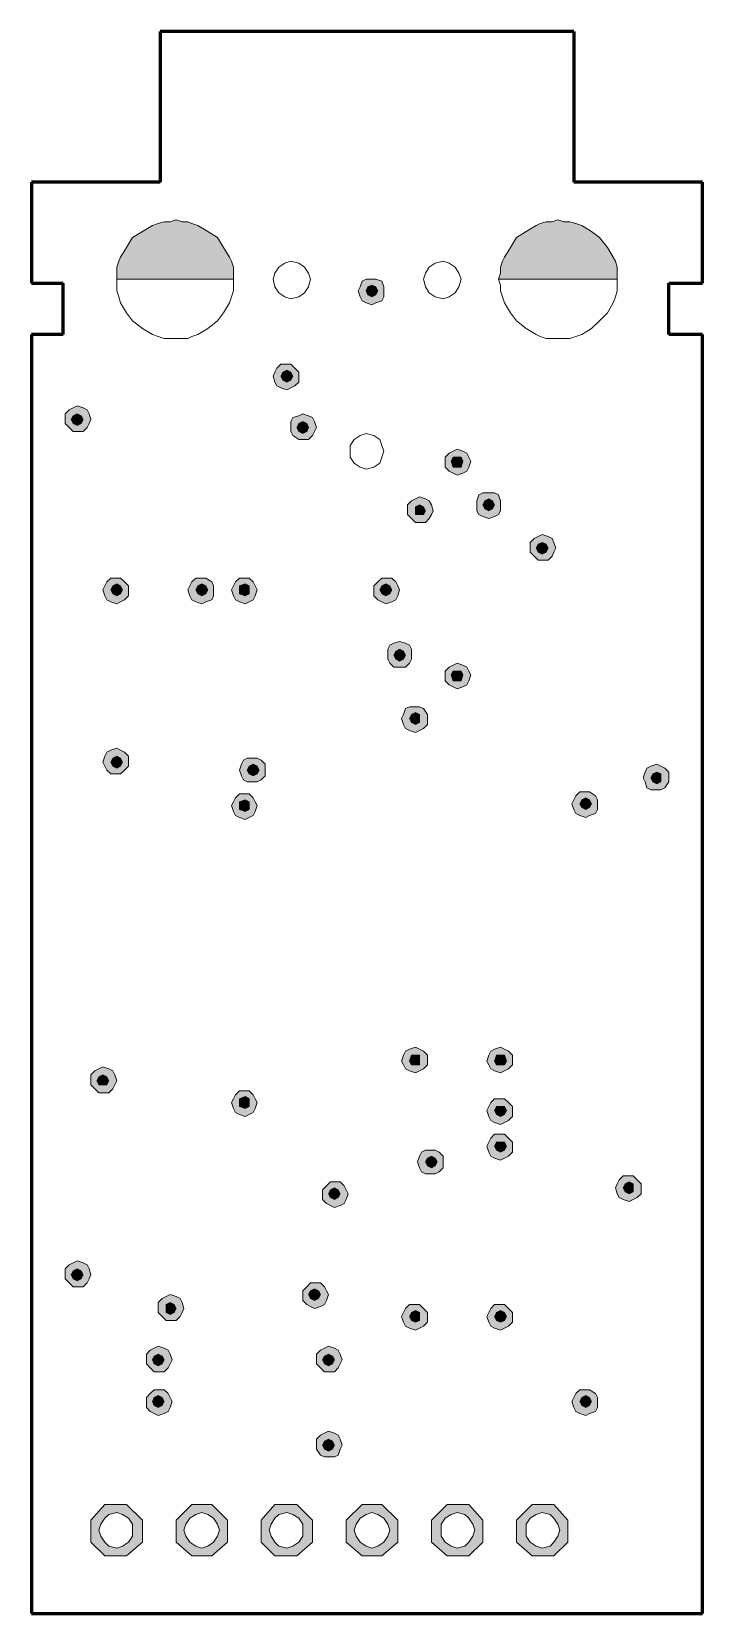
# Model space of a CAD drawing. Header units: millimetres. Extents: x 130 to 243, y 195 to 461.
import ezdxf

# ---------------------------------------------------------------- set-up
doc = ezdxf.new("R2010")
doc.units = ezdxf.units.MM
doc.layers.add('H', color=7, linetype='Continuous', lineweight=100)
doc.layers.add('P', color=250, linetype='Continuous', lineweight=100)

msp = doc.modelspace()

# ---------------------------------------------------------------- hatches: boundary and pattern name
h = msp.add_hatch(color=250)
h.dxf.hatch_style = 1
h.paths.add_polyline_path([(162.19, 425.01), (161.19, 426.67), (159.52, 427.67), (157.85, 428.67), (156.85, 429.01), (156.19, 429.34), (155.19, 429.34), (154.19, 429.67), (153.19, 429.34), (152.19, 429.34), (151.19, 429.01), (150.19, 428.67), (148.52, 427.67), (146.85, 426.67), (145.85, 425.01), (144.85, 423.34), (144.52, 422.67), (144.19, 421.67), (144.19, 420.67), (144.19, 419.67), (163.85, 419.67), (163.85, 420.67), (163.85, 421.67), (163.52, 422.67), (163.19, 423.34)])
h = msp.add_hatch(color=250)
h.dxf.hatch_style = 1
h.paths.add_polyline_path([(227.85, 423.34), (226.85, 425.01), (225.52, 426.67), (224.19, 427.67), (222.52, 428.67), (221.52, 429.01), (220.52, 429.34), (219.52, 429.34), (218.52, 429.67), (217.52, 429.34), (216.52, 429.34), (215.52, 429.01), (214.85, 428.67), (213.19, 427.67), (211.52, 426.67), (210.52, 425.01), (209.52, 423.34), (209.19, 422.67), (208.85, 421.67), (208.85, 420.67), (208.52, 419.67), (228.52, 419.67), (228.52, 420.67), (228.52, 421.67), (228.19, 422.67)])
h = msp.add_hatch(color=250)
h.dxf.hatch_style = 1
h.paths.add_polyline_path([(148.52, 210.67), (145.85, 213.34), (142.19, 213.34), (139.85, 210.67), (139.85, 207.01), (142.19, 204.67), (145.85, 204.67), (148.52, 207.01)])
h.paths.add_polyline_path([(146.19, 207.01), (145.19, 206.34), (144.19, 206.01), (142.85, 206.34), (142.19, 207.01), (141.52, 208.01), (141.19, 209.01), (141.52, 210.01), (142.19, 211.01), (142.85, 211.67), (144.19, 212.01), (145.19, 211.67), (146.19, 211.01), (146.85, 210.01), (146.85, 209.01), (146.85, 208.01)], flags=16)
h = msp.add_hatch(color=250)
h.dxf.hatch_style = 1
h.paths.add_polyline_path([(162.85, 210.67), (160.19, 213.34), (156.85, 213.34), (154.19, 210.67), (154.19, 207.01), (156.85, 204.67), (160.19, 204.67), (162.85, 207.01)])
h.paths.add_polyline_path([(155.85, 208.01), (155.52, 209.01), (155.85, 210.01), (156.52, 211.01), (157.52, 211.67), (158.52, 212.01), (159.52, 211.67), (160.52, 211.01), (161.19, 210.01), (161.52, 209.01), (161.19, 208.01), (160.52, 207.01), (159.52, 206.34), (158.52, 206.01), (157.52, 206.34), (156.52, 207.01)], flags=16)
h = msp.add_hatch(color=250)
h.dxf.hatch_style = 1
h.paths.add_polyline_path([(177.19, 210.67), (174.52, 213.34), (170.85, 213.34), (168.52, 210.67), (168.52, 207.01), (170.85, 204.67), (174.52, 204.67), (177.19, 207.01)])
h.paths.add_polyline_path([(169.85, 209.01), (170.19, 210.01), (170.85, 211.01), (171.52, 211.67), (172.85, 212.01), (173.85, 211.67), (174.85, 211.01), (175.52, 210.01), (175.52, 209.01), (175.52, 208.01), (174.85, 207.01), (173.85, 206.34), (172.85, 206.01), (171.52, 206.34), (170.85, 207.01), (170.19, 208.01)], flags=16)
h = msp.add_hatch(color=250)
h.dxf.hatch_style = 1
h.paths.add_polyline_path([(191.52, 207.01), (191.52, 210.67), (188.85, 213.34), (185.52, 213.34), (182.85, 210.67), (182.85, 207.01), (185.52, 204.67), (188.85, 204.67)])
h.paths.add_polyline_path([(184.52, 208.01), (184.19, 209.01), (184.52, 210.01), (185.19, 211.01), (186.19, 211.67), (187.19, 212.01), (188.19, 211.67), (189.19, 211.01), (189.85, 210.01), (190.19, 209.01), (189.85, 208.01), (189.19, 207.01), (188.19, 206.34), (187.19, 206.01), (186.19, 206.34), (185.19, 207.01)], flags=16)
h = msp.add_hatch(color=250)
h.dxf.hatch_style = 1
h.paths.add_polyline_path([(205.85, 207.01), (205.85, 210.67), (203.52, 213.34), (199.85, 213.34), (197.19, 210.67), (197.19, 207.01), (199.85, 204.67), (203.52, 204.67)])
h.paths.add_polyline_path([(199.52, 207.01), (198.85, 208.01), (198.85, 209.01), (198.85, 210.01), (199.52, 211.01), (200.52, 211.67), (201.52, 212.01), (202.85, 211.67), (203.52, 211.01), (204.19, 210.01), (204.52, 209.01), (204.19, 208.01), (203.52, 207.01), (202.85, 206.34), (201.52, 206.01), (200.52, 206.34)], flags=16)
h = msp.add_hatch(color=250)
h.dxf.hatch_style = 1
h.paths.add_polyline_path([(220.19, 207.01), (220.19, 210.67), (217.85, 213.34), (214.19, 213.34), (211.52, 210.67), (211.52, 207.01), (214.19, 204.67), (217.85, 204.67)])
h.paths.add_polyline_path([(214.85, 206.34), (213.85, 207.01), (213.19, 208.01), (213.19, 209.01), (213.19, 210.01), (213.85, 211.01), (214.85, 211.67), (215.85, 212.01), (217.19, 211.67), (217.85, 211.01), (218.52, 210.01), (218.85, 209.01), (218.52, 208.01), (217.85, 207.01), (217.19, 206.34), (215.85, 206.01)], flags=16)
at = {"layer": 'H', "linetype": 'Continuous', "lineweight": 5}
for color, points in [(0, [(187.19, 415.34), (186.19, 415.67), (185.52, 416.01), (185.19, 416.67), (184.85, 417.67), (185.19, 418.34), (185.52, 419.34), (186.19, 419.67), (187.19, 419.67), (187.85, 419.67), (188.85, 419.34), (189.19, 418.34), (189.19, 417.67), (189.19, 416.67), (188.85, 416.01), (187.85, 415.67)]), (7, [(187.19, 416.67), (186.52, 417.01), (186.19, 417.67), (186.52, 418.34), (187.19, 418.67), (187.85, 418.34), (188.19, 417.67), (187.85, 417.01)]), (0, [(172.85, 401.01), (171.85, 401.34), (171.19, 401.67), (170.85, 402.34), (170.52, 403.34), (170.85, 404.01), (171.19, 404.67), (171.85, 405.34), (172.85, 405.34), (173.52, 405.34), (174.19, 404.67), (174.85, 404.01), (174.85, 403.34), (174.85, 402.34), (174.19, 401.67), (173.52, 401.34)]), (7, [(172.85, 402.34), (172.19, 402.67), (171.85, 403.34), (172.19, 404.01), (172.85, 404.34), (173.52, 404.01), (173.85, 403.34), (173.52, 402.67)]), (0, [(137.52, 394.01), (136.85, 394.01), (136.19, 394.67), (135.52, 395.34), (135.52, 396.01), (135.52, 397.01), (136.19, 397.67), (136.85, 398.01), (137.52, 398.34), (138.52, 398.01), (139.19, 397.67), (139.52, 397.01), (139.85, 396.01), (139.52, 395.34), (139.19, 394.67), (138.52, 394.01)]), (7, [(137.52, 395.01), (136.85, 395.34), (136.52, 396.01), (136.85, 396.67), (137.52, 397.01), (138.19, 396.67), (138.52, 396.01), (138.19, 395.34)]), (0, [(175.52, 392.67), (174.85, 392.67), (173.85, 393.34), (173.52, 394.01), (173.52, 394.67), (173.52, 395.67), (173.85, 396.34), (174.85, 396.67), (175.52, 397.01), (176.52, 396.67), (177.19, 396.34), (177.52, 395.67), (177.85, 394.67), (177.52, 394.01), (177.19, 393.34), (176.52, 392.67)]), (7, [(175.52, 393.67), (174.85, 394.01), (174.52, 394.67), (174.85, 395.34), (175.52, 395.67), (176.19, 395.34), (176.52, 394.67), (176.19, 394.01)]), (0, [(201.52, 386.67), (200.85, 387.01), (200.19, 387.34), (199.52, 388.01), (199.52, 389.01), (199.52, 389.67), (200.19, 390.34), (200.85, 390.67), (201.52, 391.01), (202.52, 390.67), (203.19, 390.34), (203.52, 389.67), (203.85, 389.01), (203.52, 388.01), (203.19, 387.34), (202.52, 387.01)]), (7, [(201.52, 388.01), (200.85, 388.01), (200.52, 389.01), (200.85, 389.67), (201.52, 389.67), (202.19, 389.67), (202.52, 389.01), (202.19, 388.01)]), (0, [(206.85, 379.34), (205.85, 379.67), (205.19, 380.01), (204.85, 380.67), (204.85, 381.67), (204.85, 382.34), (205.19, 383.34), (205.85, 383.67), (206.85, 383.67), (207.85, 383.67), (208.52, 383.34), (208.85, 382.34), (208.85, 381.67), (208.85, 380.67), (208.52, 380.01), (207.85, 379.67)]), (0, [(195.19, 378.67), (194.52, 378.67), (193.85, 379.34), (193.19, 380.01), (193.19, 380.67), (193.19, 381.67), (193.85, 382.34), (194.52, 382.67), (195.19, 383.01), (196.19, 382.67), (196.85, 382.34), (197.19, 381.67), (197.52, 380.67), (197.19, 380.01), (196.85, 379.34), (196.19, 378.67)]), (7, [(195.19, 380.01), (194.52, 380.01), (194.52, 380.67), (194.52, 381.34), (195.19, 381.67), (195.85, 381.34), (196.19, 380.67), (195.85, 380.01)]), (7, [(206.85, 380.67), (206.19, 381.01), (205.85, 381.67), (206.19, 382.34), (206.85, 382.67), (207.52, 382.34), (207.85, 381.67), (207.52, 381.01)]), (0, [(215.85, 372.34), (215.19, 372.34), (214.52, 373.01), (213.85, 373.67), (213.85, 374.34), (213.85, 375.34), (214.52, 376.01), (215.19, 376.34), (215.85, 376.67), (216.85, 376.34), (217.52, 376.01), (217.85, 375.34), (218.19, 374.34), (217.85, 373.67), (217.52, 373.01), (216.85, 372.34)]), (7, [(215.85, 373.34), (215.19, 373.67), (214.85, 374.34), (215.19, 375.01), (215.85, 375.34), (216.52, 375.01), (216.85, 374.34), (216.52, 373.67)]), (0, [(144.19, 365.01), (143.19, 365.34), (142.52, 365.67), (142.19, 366.34), (141.85, 367.34), (142.19, 368.01), (142.52, 368.67), (143.19, 369.34), (144.19, 369.34), (144.85, 369.34), (145.52, 368.67), (146.19, 368.01), (146.19, 367.34), (146.19, 366.34), (145.52, 365.67), (144.85, 365.34)]), (7, [(144.19, 366.34), (143.52, 366.67), (143.19, 367.34), (143.52, 368.01), (144.19, 368.34), (144.85, 368.01), (145.19, 367.34), (144.85, 366.67)]), (0, [(158.52, 365.01), (157.52, 365.34), (156.85, 365.67), (156.52, 366.34), (156.19, 367.34), (156.52, 368.01), (156.85, 368.67), (157.52, 369.34), (158.52, 369.34), (159.19, 369.34), (160.19, 368.67), (160.52, 368.01), (160.52, 367.34), (160.52, 366.34), (160.19, 365.67), (159.19, 365.34)]), (7, [(158.52, 366.34), (157.85, 366.67), (157.52, 367.34), (157.85, 368.01), (158.52, 368.34), (159.19, 368.01), (159.52, 367.34), (159.19, 366.67)]), (0, [(165.85, 365.01), (164.85, 365.34), (164.19, 365.67), (163.85, 366.34), (163.52, 367.34), (163.85, 368.01), (164.19, 368.67), (164.85, 369.34), (165.85, 369.34), (166.52, 369.34), (167.19, 368.67), (167.52, 368.01), (167.85, 367.34), (167.52, 366.34), (167.19, 365.67), (166.52, 365.34)]), (7, [(165.85, 366.34), (164.85, 366.67), (164.85, 367.34), (164.85, 368.01), (165.85, 368.34), (166.52, 368.01), (166.52, 367.34), (166.52, 366.67)]), (0, [(189.52, 365.01), (188.85, 365.34), (188.19, 365.67), (187.52, 366.34), (187.52, 367.34), (187.52, 368.01), (188.19, 368.67), (188.85, 369.34), (189.52, 369.34), (190.52, 369.34), (191.19, 368.67), (191.52, 368.01), (191.85, 367.34), (191.52, 366.34), (191.19, 365.67), (190.52, 365.34)]), (7, [(189.52, 366.34), (188.85, 366.67), (188.52, 367.34), (188.85, 368.01), (189.52, 368.34), (190.19, 368.01), (190.52, 367.34), (190.19, 366.67)]), (0, [(191.85, 354.34), (190.85, 354.34), (190.19, 355.01), (189.85, 355.67), (189.85, 356.34), (189.85, 357.34), (190.19, 358.01), (190.85, 358.34), (191.85, 358.67), (192.85, 358.34), (193.52, 358.01), (193.85, 357.34), (193.85, 356.34), (193.85, 355.67), (193.52, 355.01), (192.85, 354.34)]), (7, [(191.85, 355.34), (191.19, 355.67), (190.85, 356.34), (191.19, 357.01), (191.85, 357.34), (192.52, 357.01), (192.85, 356.34), (192.52, 355.67)]), (0, [(201.52, 350.67), (200.85, 351.01), (200.19, 351.34), (199.52, 352.01), (199.52, 353.01), (199.52, 353.67), (200.19, 354.34), (200.85, 354.67), (201.52, 355.01), (202.52, 354.67), (203.19, 354.34), (203.52, 353.67), (203.85, 353.01), (203.52, 352.01), (203.19, 351.34), (202.52, 351.01)]), (7, [(201.52, 352.01), (200.85, 352.01), (200.52, 353.01), (200.85, 353.67), (201.52, 353.67), (202.19, 353.67), (202.52, 353.01), (202.19, 352.01)]), (0, [(194.52, 343.34), (193.52, 343.67), (192.85, 344.01), (192.52, 344.67), (192.19, 345.67), (192.52, 346.34), (192.85, 347.34), (193.52, 347.67), (194.52, 347.67), (195.19, 347.67), (195.85, 347.34), (196.52, 346.34), (196.52, 345.67), (196.52, 344.67), (195.85, 344.01), (195.19, 343.67)]), (7, [(194.52, 344.67), (193.85, 345.01), (193.52, 345.67), (193.85, 346.34), (194.52, 346.67), (195.19, 346.34), (195.19, 345.67), (195.19, 345.01)]), (0, [(144.19, 336.34), (143.19, 336.34), (142.52, 337.01), (142.19, 337.67), (141.85, 338.34), (142.19, 339.34), (142.52, 340.01), (143.19, 340.34), (144.19, 340.67), (144.85, 340.34), (145.52, 340.01), (146.19, 339.34), (146.19, 338.34), (146.19, 337.67), (145.52, 337.01), (144.85, 336.34)]), (7, [(144.19, 337.34), (143.52, 337.67), (143.19, 338.34), (143.52, 339.01), (144.19, 339.34), (144.85, 339.01), (145.19, 338.34), (144.85, 337.67)]), (0, [(167.19, 335.01), (166.19, 335.01), (165.52, 335.34), (165.19, 336.01), (164.85, 337.01), (165.19, 338.01), (165.52, 338.67), (166.19, 339.01), (167.19, 339.01), (167.85, 339.01), (168.52, 338.67), (169.19, 338.01), (169.19, 337.01), (169.19, 336.01), (168.52, 335.34), (167.85, 335.01)]), (7, [(167.19, 336.01), (166.52, 336.34), (166.19, 337.01), (166.52, 337.67), (167.19, 338.01), (167.85, 337.67), (168.19, 337.01), (167.85, 336.34)]), (0, [(235.19, 333.67), (234.19, 333.67), (233.52, 334.01), (233.19, 335.01), (232.85, 335.67), (233.19, 336.67), (233.52, 337.34), (234.19, 337.67), (235.19, 338.01), (235.85, 337.67), (236.52, 337.34), (237.19, 336.67), (237.19, 335.67), (237.19, 335.01), (236.52, 334.01), (235.85, 333.67)]), (7, [(235.19, 334.67), (234.52, 335.01), (234.19, 335.67), (234.52, 336.34), (235.19, 336.67), (235.85, 336.34), (235.85, 335.67), (235.85, 335.01)]), (0, [(165.85, 328.67), (164.85, 329.01), (164.19, 329.34), (163.85, 330.01), (163.52, 331.01), (163.85, 331.67), (164.19, 332.34), (164.85, 333.01), (165.85, 333.01), (166.52, 333.01), (167.19, 332.34), (167.52, 331.67), (167.85, 331.01), (167.52, 330.01), (167.19, 329.34), (166.52, 329.01)]), (0, [(223.19, 329.01), (222.19, 329.34), (221.52, 329.67), (221.19, 330.34), (220.85, 331.34), (221.19, 332.01), (221.52, 332.67), (222.19, 333.34), (223.19, 333.34), (223.85, 333.34), (224.85, 332.67), (225.19, 332.01), (225.19, 331.34), (225.19, 330.34), (224.85, 329.67), (223.85, 329.34)]), (7, [(165.85, 330.01), (164.85, 330.34), (164.85, 331.01), (164.85, 331.67), (165.85, 332.01), (166.52, 331.67), (166.52, 331.01), (166.52, 330.34)]), (7, [(223.19, 330.34), (222.52, 330.67), (222.19, 331.34), (222.52, 332.01), (223.19, 332.34), (223.85, 332.01), (224.19, 331.34), (223.85, 330.67)]), (0, [(194.52, 286.01), (193.52, 286.34), (192.85, 286.67), (192.52, 287.34), (192.19, 288.01), (192.52, 289.01), (192.85, 289.67), (193.52, 290.01), (194.52, 290.34), (195.19, 290.01), (195.85, 289.67), (196.52, 289.01), (196.52, 288.01), (196.52, 287.34), (195.85, 286.67), (195.19, 286.34)]), (0, [(208.85, 286.01), (207.85, 286.34), (207.19, 286.67), (206.85, 287.34), (206.52, 288.01), (206.85, 289.01), (207.19, 289.67), (207.85, 290.01), (208.85, 290.34), (209.52, 290.01), (210.19, 289.67), (210.85, 289.01), (210.85, 288.01), (210.85, 287.34), (210.19, 286.67), (209.52, 286.34)]), (7, [(194.52, 287.34), (193.85, 287.34), (193.52, 288.01), (193.85, 289.01), (194.52, 289.01), (195.19, 289.01), (195.19, 288.01), (195.19, 287.34)]), (7, [(208.85, 287.34), (208.19, 287.34), (207.85, 288.01), (208.19, 289.01), (208.85, 289.01), (209.52, 289.01), (209.85, 288.01), (209.52, 287.34)]), (0, [(141.85, 282.67), (141.19, 282.67), (140.52, 283.34), (139.85, 284.01), (139.85, 284.67), (139.85, 285.67), (140.52, 286.34), (141.19, 286.67), (141.85, 287.01), (142.85, 286.67), (143.52, 286.34), (143.85, 285.67), (144.19, 284.67), (143.85, 284.01), (143.52, 283.34), (142.85, 282.67)]), (7, [(141.85, 284.01), (141.19, 284.01), (140.85, 284.67), (141.19, 285.34), (141.85, 285.67), (142.52, 285.34), (142.85, 284.67), (142.52, 284.01)]), (0, [(165.85, 278.67), (164.85, 279.01), (164.19, 279.34), (163.85, 280.01), (163.52, 281.01), (163.85, 281.67), (164.19, 282.34), (164.85, 283.01), (165.85, 283.01), (166.52, 283.01), (167.19, 282.34), (167.52, 281.67), (167.85, 281.01), (167.52, 280.01), (167.19, 279.34), (166.52, 279.01)]), (7, [(165.85, 280.01), (164.85, 280.34), (164.85, 281.01), (164.85, 281.67), (165.85, 282.01), (166.52, 281.67), (166.52, 281.01), (166.52, 280.34)]), (0, [(208.85, 277.34), (207.85, 277.67), (207.19, 278.01), (206.85, 278.67), (206.52, 279.67), (206.85, 280.34), (207.19, 281.01), (207.85, 281.67), (208.85, 281.67), (209.52, 281.67), (210.19, 281.01), (210.85, 280.34), (210.85, 279.67), (210.85, 278.67), (210.19, 278.01), (209.52, 277.67)]), (7, [(208.85, 278.67), (208.19, 279.01), (207.85, 279.67), (208.19, 280.34), (208.85, 280.34), (209.52, 280.34), (209.85, 279.67), (209.52, 279.01)]), (0, [(208.85, 271.34), (207.85, 271.67), (207.19, 272.01), (206.85, 272.67), (206.52, 273.67), (206.85, 274.34), (207.19, 275.01), (207.85, 275.67), (208.85, 275.67), (209.52, 275.67), (210.19, 275.01), (210.85, 274.34), (210.85, 273.67), (210.85, 272.67), (210.19, 272.01), (209.52, 271.67)]), (7, [(208.85, 272.67), (208.19, 273.01), (207.85, 273.67), (208.19, 274.34), (208.85, 274.34), (209.52, 274.34), (209.85, 273.67), (209.52, 273.01)]), (0, [(197.19, 269.01), (196.19, 269.01), (195.52, 269.34), (195.19, 270.01), (194.85, 271.01), (195.19, 272.01), (195.52, 272.67), (196.19, 273.01), (197.19, 273.01), (197.85, 273.01), (198.52, 272.67), (199.19, 272.01), (199.19, 271.01), (199.19, 270.01), (198.52, 269.34), (197.85, 269.01)]), (7, [(197.19, 270.01), (196.52, 270.34), (196.19, 271.01), (196.52, 271.67), (197.19, 272.01), (197.85, 271.67), (198.19, 271.01), (197.85, 270.34)]), (0, [(180.85, 263.34), (180.19, 263.67), (179.52, 264.01), (178.85, 264.67), (178.85, 265.67), (178.85, 266.34), (179.52, 267.01), (180.19, 267.67), (180.85, 267.67), (181.85, 267.67), (182.52, 267.01), (182.85, 266.34), (183.19, 265.67), (182.85, 264.67), (182.52, 264.01), (181.85, 263.67)]), (7, [(180.85, 264.67), (180.19, 265.01), (179.85, 265.67), (180.19, 266.34), (180.85, 266.67), (181.52, 266.34), (181.85, 265.67), (181.52, 265.01)]), (0, [(230.52, 264.34), (229.52, 264.67), (228.85, 265.01), (228.52, 265.67), (228.19, 266.67), (228.52, 267.34), (228.85, 268.01), (229.52, 268.67), (230.52, 268.67), (231.19, 268.67), (231.85, 268.01), (232.52, 267.34), (232.52, 266.67), (232.52, 265.67), (231.85, 265.01), (231.19, 264.67)]), (7, [(230.52, 265.67), (229.85, 266.01), (229.52, 266.67), (229.85, 267.34), (230.52, 267.67), (231.19, 267.34), (231.19, 266.67), (231.19, 266.01)]), (0, [(137.52, 250.01), (136.85, 250.01), (136.19, 250.67), (135.52, 251.34), (135.52, 252.01), (135.52, 253.01), (136.19, 253.67), (136.85, 254.01), (137.52, 254.34), (138.52, 254.01), (139.19, 253.67), (139.52, 253.01), (139.85, 252.01), (139.52, 251.34), (139.19, 250.67), (138.52, 250.01)]), (7, [(137.52, 251.01), (136.85, 251.34), (136.52, 252.01), (136.85, 252.67), (137.52, 253.01), (138.19, 252.67), (138.52, 252.01), (138.19, 251.34)]), (0, [(177.52, 246.34), (176.85, 246.67), (176.19, 247.01), (175.52, 247.67), (175.52, 248.67), (175.52, 249.34), (176.19, 250.01), (176.85, 250.67), (177.52, 250.67), (178.52, 250.67), (179.19, 250.01), (179.52, 249.34), (179.85, 248.67), (179.52, 247.67), (179.19, 247.01), (178.52, 246.67)]), (0, [(153.19, 244.34), (152.52, 244.34), (151.85, 245.01), (151.19, 245.67), (151.19, 246.34), (151.19, 247.34), (151.85, 248.01), (152.52, 248.34), (153.19, 248.67), (154.19, 248.34), (154.85, 248.01), (155.19, 247.34), (155.52, 246.34), (155.19, 245.67), (154.85, 245.01), (154.19, 244.34)]), (7, [(177.52, 247.67), (176.85, 248.01), (176.52, 248.67), (176.85, 249.34), (177.52, 249.67), (178.19, 249.34), (178.52, 248.67), (178.19, 248.01)]), (7, [(153.19, 245.34), (152.52, 245.67), (152.52, 246.34), (152.52, 247.01), (153.19, 247.34), (153.85, 247.01), (154.19, 246.34), (153.85, 245.67)]), (0, [(194.52, 242.67), (193.52, 243.01), (192.85, 243.34), (192.52, 244.01), (192.19, 245.01), (192.52, 245.67), (192.85, 246.34), (193.52, 247.01), (194.52, 247.01), (195.19, 247.01), (195.85, 246.34), (196.52, 245.67), (196.52, 245.01), (196.52, 244.01), (195.85, 243.34), (195.19, 243.01)]), (7, [(194.52, 244.01), (193.85, 244.34), (193.52, 245.01), (193.85, 245.67), (194.52, 246.01), (195.19, 245.67), (195.19, 245.01), (195.19, 244.34)]), (0, [(208.85, 242.67), (207.85, 243.01), (207.19, 243.34), (206.85, 244.01), (206.52, 245.01), (206.85, 245.67), (207.19, 246.34), (207.85, 247.01), (208.85, 247.01), (209.52, 247.01), (210.19, 246.34), (210.85, 245.67), (210.85, 245.01), (210.85, 244.01), (210.19, 243.34), (209.52, 243.01)]), (7, [(208.85, 244.01), (208.19, 244.34), (207.85, 245.01), (208.19, 245.67), (208.85, 246.01), (209.52, 245.67), (209.85, 245.01), (209.52, 244.34)]), (0, [(151.19, 235.67), (150.52, 235.67), (149.85, 236.34), (149.19, 237.01), (149.19, 237.67), (149.19, 238.67), (149.85, 239.34), (150.52, 239.67), (151.19, 240.01), (152.19, 239.67), (152.85, 239.34), (153.19, 238.67), (153.52, 237.67), (153.19, 237.01), (152.85, 236.34), (152.19, 235.67)]), (0, [(179.85, 235.67), (179.19, 235.67), (178.52, 236.34), (177.85, 237.01), (177.85, 237.67), (177.85, 238.67), (178.52, 239.34), (179.19, 239.67), (179.85, 240.01), (180.85, 239.67), (181.52, 239.34), (181.85, 238.67), (182.19, 237.67), (181.85, 237.01), (181.52, 236.34), (180.85, 235.67)]), (7, [(151.19, 236.67), (150.52, 237.01), (150.19, 237.67), (150.52, 238.34), (151.19, 238.67), (151.85, 238.34), (152.19, 237.67), (151.85, 237.01)]), (7, [(179.85, 236.67), (179.19, 237.01), (178.85, 237.67), (179.19, 238.34), (179.85, 238.67), (180.52, 238.34), (180.85, 237.67), (180.52, 237.01)]), (0, [(151.19, 228.34), (150.52, 228.67), (149.85, 229.01), (149.19, 229.67), (149.19, 230.67), (149.19, 231.34), (149.85, 232.01), (150.52, 232.67), (151.19, 232.67), (152.19, 232.67), (152.85, 232.01), (153.19, 231.34), (153.52, 230.67), (153.19, 229.67), (152.85, 229.01), (152.19, 228.67)]), (0, [(223.19, 228.34), (222.19, 228.67), (221.52, 229.01), (221.19, 229.67), (220.85, 230.67), (221.19, 231.34), (221.52, 232.01), (222.19, 232.67), (223.19, 232.67), (223.85, 232.67), (224.85, 232.01), (225.19, 231.34), (225.19, 230.67), (225.19, 229.67), (224.85, 229.01), (223.85, 228.67)]), (7, [(151.19, 229.67), (150.52, 230.01), (150.19, 230.67), (150.52, 231.34), (151.19, 231.67), (151.85, 231.34), (152.19, 230.67), (151.85, 230.01)]), (7, [(223.19, 229.67), (222.52, 230.01), (222.19, 230.67), (222.52, 231.34), (223.19, 231.67), (223.85, 231.34), (224.19, 230.67), (223.85, 230.01)]), (0, [(179.85, 221.34), (179.19, 221.34), (178.52, 221.67), (177.85, 222.67), (177.85, 223.34), (177.85, 224.34), (178.52, 225.01), (179.19, 225.34), (179.85, 225.67), (180.85, 225.34), (181.52, 225.01), (181.85, 224.34), (182.19, 223.34), (181.85, 222.67), (181.52, 221.67), (180.85, 221.34)]), (7, [(179.85, 222.34), (179.19, 222.67), (178.85, 223.34), (179.19, 224.01), (179.85, 224.34), (180.52, 224.01), (180.85, 223.34), (180.52, 222.67)])]:
    msp.add_hatch(color=color, dxfattribs=at).paths.add_polyline_path(points)

# ---------------------------------------------------------------- linework, layer by layer
at = {"lineweight": 5}
for p, q in [((163.85, 419.67), (144.19, 419.67)), ((228.52, 419.67), (208.52, 419.67))]:
    msp.add_line(p, q, dxfattribs=at)
at = {"layer": 'P', "color": 0, "linetype": 'Continuous', "lineweight": 60}
for points in [[(221.19, 461.34), (151.52, 461.34)], [(151.52, 461.34), (151.52, 436.01)], [(221.19, 461.34), (221.19, 436.01)], [(151.52, 436.01), (129.85, 436.01)], [(129.85, 436.01), (129.85, 419.01)], [(242.85, 436.01), (221.19, 436.01)], [(242.85, 419.01), (242.85, 436.01)], [(129.85, 419.01), (135.19, 419.01)], [(135.19, 410.34), (135.19, 419.01)], [(237.19, 410.34), (237.19, 419.01)], [(237.19, 419.01), (242.85, 419.01)], [(129.85, 410.34), (129.85, 195.01)], [(135.19, 410.34), (129.85, 410.34)], [(242.85, 410.34), (237.19, 410.34)], [(242.85, 195.01), (242.85, 410.34)], [(129.85, 195.01), (242.85, 195.01)]]:
    msp.add_lwpolyline(points, dxfattribs=at)
at = {"layer": 'P', "color": 0, "linetype": 'Continuous', "lineweight": 5}
for points in [[(154.19, 409.67), (153.19, 409.67), (152.19, 409.67), (151.19, 410.01), (150.19, 410.34), (148.52, 411.34), (146.85, 412.67), (145.85, 414.01), (144.85, 415.67), (144.52, 416.67), (144.19, 417.67), (144.19, 418.67), (144.19, 419.67), (144.19, 420.67), (144.19, 421.67), (144.52, 422.67), (144.85, 423.34), (145.85, 425.01), (146.85, 426.67), (148.52, 427.67), (150.19, 428.67), (151.19, 429.01), (152.19, 429.34), (153.19, 429.34), (154.19, 429.67), (155.19, 429.34), (156.19, 429.34), (156.85, 429.01), (157.85, 428.67), (159.52, 427.67), (161.19, 426.67), (162.19, 425.01), (163.19, 423.34), (163.52, 422.67), (163.85, 421.67), (163.85, 420.67), (163.85, 419.67), (163.85, 418.67), (163.85, 417.67), (163.52, 416.67), (163.19, 415.67), (162.19, 414.01), (161.19, 412.67), (159.52, 411.34), (157.85, 410.34), (156.85, 410.01), (156.19, 409.67), (155.19, 409.67), (154.19, 409.67)], [(218.52, 409.67), (217.52, 409.67), (216.52, 409.67), (215.52, 410.01), (214.85, 410.34), (213.19, 411.34), (211.52, 412.67), (210.52, 414.01), (209.52, 415.67), (209.19, 416.67), (208.85, 417.67), (208.85, 418.67), (208.52, 419.67), (208.85, 420.67), (208.85, 421.67), (209.19, 422.67), (209.52, 423.34), (210.52, 425.01), (211.52, 426.67), (213.19, 427.67), (214.85, 428.67), (215.52, 429.01), (216.52, 429.34), (217.52, 429.34), (218.52, 429.67), (219.52, 429.34), (220.52, 429.34), (221.52, 429.01), (222.52, 428.67), (224.19, 427.67), (225.52, 426.67), (226.85, 425.01), (227.85, 423.34), (228.19, 422.67), (228.52, 421.67), (228.52, 420.67), (228.52, 419.67), (228.52, 418.67), (228.52, 417.67), (228.19, 416.67), (227.85, 415.67), (226.85, 414.01), (225.52, 412.67), (224.19, 411.34), (222.52, 410.34), (221.52, 410.01), (220.52, 409.67), (219.52, 409.67), (218.52, 409.67)], [(173.52, 416.34), (172.52, 416.67), (171.52, 417.34), (170.85, 418.34), (170.52, 419.67), (170.85, 420.67), (171.52, 421.67), (172.52, 422.34), (173.52, 422.67), (174.85, 422.34), (175.85, 421.67), (176.52, 420.67), (176.85, 419.67), (176.52, 418.34), (175.85, 417.34), (174.85, 416.67), (173.52, 416.34)], [(173.52, 416.34), (172.52, 416.67), (171.52, 417.34), (170.85, 418.34), (170.52, 419.67), (170.85, 420.67), (171.52, 421.67), (172.52, 422.34), (173.52, 422.67), (174.85, 422.34), (175.85, 421.67), (176.52, 420.67), (176.85, 419.67), (176.52, 418.34), (175.85, 417.34), (174.85, 416.67), (173.52, 416.34)], [(199.19, 416.34), (197.85, 416.67), (196.85, 417.34), (196.19, 418.34), (195.85, 419.67), (196.19, 420.67), (196.85, 421.67), (197.85, 422.34), (199.19, 422.67), (200.19, 422.34), (201.19, 421.67), (201.85, 420.67), (202.19, 419.67), (201.85, 418.34), (201.19, 417.34), (200.19, 416.67), (199.19, 416.34)], [(199.19, 416.34), (197.85, 416.67), (196.85, 417.34), (196.19, 418.34), (195.85, 419.67), (196.19, 420.67), (196.85, 421.67), (197.85, 422.34), (199.19, 422.67), (200.19, 422.34), (201.19, 421.67), (201.85, 420.67), (202.19, 419.67), (201.85, 418.34), (201.19, 417.34), (200.19, 416.67), (199.19, 416.34)], [(187.19, 415.34), (186.19, 415.67), (185.52, 416.01), (185.19, 416.67), (184.85, 417.67), (185.19, 418.34), (185.52, 419.34), (186.19, 419.67), (187.19, 419.67), (187.85, 419.67), (188.85, 419.34), (189.19, 418.34), (189.19, 417.67), (189.19, 416.67), (188.85, 416.01), (187.85, 415.67), (187.19, 415.34)], [(187.19, 416.67), (186.52, 417.01), (186.19, 417.67), (186.52, 418.34), (187.19, 418.67), (187.85, 418.34), (188.19, 417.67), (187.85, 417.01), (187.19, 416.67)], [(172.85, 401.01), (171.85, 401.34), (171.19, 401.67), (170.85, 402.34), (170.52, 403.34), (170.85, 404.01), (171.19, 404.67), (171.85, 405.34), (172.85, 405.34), (173.52, 405.34), (174.19, 404.67), (174.85, 404.01), (174.85, 403.34), (174.85, 402.34), (174.19, 401.67), (173.52, 401.34), (172.85, 401.01)], [(172.85, 402.34), (172.19, 402.67), (171.85, 403.34), (172.19, 404.01), (172.85, 404.34), (173.52, 404.01), (173.85, 403.34), (173.52, 402.67), (172.85, 402.34)], [(137.52, 394.01), (136.85, 394.01), (136.19, 394.67), (135.52, 395.34), (135.52, 396.01), (135.52, 397.01), (136.19, 397.67), (136.85, 398.01), (137.52, 398.34), (138.52, 398.01), (139.19, 397.67), (139.52, 397.01), (139.85, 396.01), (139.52, 395.34), (139.19, 394.67), (138.52, 394.01), (137.52, 394.01)], [(137.52, 395.01), (136.85, 395.34), (136.52, 396.01), (136.85, 396.67), (137.52, 397.01), (138.19, 396.67), (138.52, 396.01), (138.19, 395.34), (137.52, 395.01)], [(175.52, 392.67), (174.85, 392.67), (173.85, 393.34), (173.52, 394.01), (173.52, 394.67), (173.52, 395.67), (173.85, 396.34), (174.85, 396.67), (175.52, 397.01), (176.52, 396.67), (177.19, 396.34), (177.52, 395.67), (177.85, 394.67), (177.52, 394.01), (177.19, 393.34), (176.52, 392.67), (175.52, 392.67)], [(175.52, 393.67), (174.85, 394.01), (174.52, 394.67), (174.85, 395.34), (175.52, 395.67), (176.19, 395.34), (176.52, 394.67), (176.19, 394.01), (175.52, 393.67)], [(186.19, 387.67), (185.19, 388.01), (184.19, 388.67), (183.52, 389.67), (183.52, 390.67), (183.52, 391.67), (184.19, 392.67), (185.19, 393.34), (186.19, 393.67), (187.52, 393.34), (188.52, 392.67), (188.85, 391.67), (189.19, 390.67), (188.85, 389.67), (188.52, 388.67), (187.52, 388.01), (186.19, 387.67)], [(186.19, 387.67), (185.19, 388.01), (184.19, 388.67), (183.52, 389.67), (183.52, 390.67), (183.52, 391.67), (184.19, 392.67), (185.19, 393.34), (186.19, 393.67), (187.52, 393.34), (188.52, 392.67), (188.85, 391.67), (189.19, 390.67), (188.85, 389.67), (188.52, 388.67), (187.52, 388.01), (186.19, 387.67)], [(201.52, 386.67), (200.85, 387.01), (200.19, 387.34), (199.52, 388.01), (199.52, 389.01), (199.52, 389.67), (200.19, 390.34), (200.85, 390.67), (201.52, 391.01), (202.52, 390.67), (203.19, 390.34), (203.52, 389.67), (203.85, 389.01), (203.52, 388.01), (203.19, 387.34), (202.52, 387.01), (201.52, 386.67)], [(201.52, 388.01), (200.85, 388.01), (200.52, 389.01), (200.85, 389.67), (201.52, 389.67), (202.19, 389.67), (202.52, 389.01), (202.19, 388.01), (201.52, 388.01)], [(206.85, 379.34), (205.85, 379.67), (205.19, 380.01), (204.85, 380.67), (204.85, 381.67), (204.85, 382.34), (205.19, 383.34), (205.85, 383.67), (206.85, 383.67), (207.85, 383.67), (208.52, 383.34), (208.85, 382.34), (208.85, 381.67), (208.85, 380.67), (208.52, 380.01), (207.85, 379.67), (206.85, 379.34)], [(195.19, 378.67), (194.52, 378.67), (193.85, 379.34), (193.19, 380.01), (193.19, 380.67), (193.19, 381.67), (193.85, 382.34), (194.52, 382.67), (195.19, 383.01), (196.19, 382.67), (196.85, 382.34), (197.19, 381.67), (197.52, 380.67), (197.19, 380.01), (196.85, 379.34), (196.19, 378.67), (195.19, 378.67)], [(195.19, 380.01), (194.52, 380.01), (194.52, 380.67), (194.52, 381.34), (195.19, 381.67), (195.85, 381.34), (196.19, 380.67), (195.85, 380.01), (195.19, 380.01)], [(206.85, 380.67), (206.19, 381.01), (205.85, 381.67), (206.19, 382.34), (206.85, 382.67), (207.52, 382.34), (207.85, 381.67), (207.52, 381.01), (206.85, 380.67)], [(215.85, 372.34), (215.19, 372.34), (214.52, 373.01), (213.85, 373.67), (213.85, 374.34), (213.85, 375.34), (214.52, 376.01), (215.19, 376.34), (215.85, 376.67), (216.85, 376.34), (217.52, 376.01), (217.85, 375.34), (218.19, 374.34), (217.85, 373.67), (217.52, 373.01), (216.85, 372.34), (215.85, 372.34)], [(215.85, 373.34), (215.19, 373.67), (214.85, 374.34), (215.19, 375.01), (215.85, 375.34), (216.52, 375.01), (216.85, 374.34), (216.52, 373.67), (215.85, 373.34)], [(144.19, 365.01), (143.19, 365.34), (142.52, 365.67), (142.19, 366.34), (141.85, 367.34), (142.19, 368.01), (142.52, 368.67), (143.19, 369.34), (144.19, 369.34), (144.85, 369.34), (145.52, 368.67), (146.19, 368.01), (146.19, 367.34), (146.19, 366.34), (145.52, 365.67), (144.85, 365.34), (144.19, 365.01)], [(144.19, 366.34), (143.52, 366.67), (143.19, 367.34), (143.52, 368.01), (144.19, 368.34), (144.85, 368.01), (145.19, 367.34), (144.85, 366.67), (144.19, 366.34)], [(158.52, 365.01), (157.52, 365.34), (156.85, 365.67), (156.52, 366.34), (156.19, 367.34), (156.52, 368.01), (156.85, 368.67), (157.52, 369.34), (158.52, 369.34), (159.19, 369.34), (160.19, 368.67), (160.52, 368.01), (160.52, 367.34), (160.52, 366.34), (160.19, 365.67), (159.19, 365.34), (158.52, 365.01)], [(158.52, 366.34), (157.85, 366.67), (157.52, 367.34), (157.85, 368.01), (158.52, 368.34), (159.19, 368.01), (159.52, 367.34), (159.19, 366.67), (158.52, 366.34)], [(165.85, 365.01), (164.85, 365.34), (164.19, 365.67), (163.85, 366.34), (163.52, 367.34), (163.85, 368.01), (164.19, 368.67), (164.85, 369.34), (165.85, 369.34), (166.52, 369.34), (167.19, 368.67), (167.52, 368.01), (167.85, 367.34), (167.52, 366.34), (167.19, 365.67), (166.52, 365.34), (165.85, 365.01)], [(165.85, 366.34), (164.85, 366.67), (164.85, 367.34), (164.85, 368.01), (165.85, 368.34), (166.52, 368.01), (166.52, 367.34), (166.52, 366.67), (165.85, 366.34)], [(189.52, 365.01), (188.85, 365.34), (188.19, 365.67), (187.52, 366.34), (187.52, 367.34), (187.52, 368.01), (188.19, 368.67), (188.85, 369.34), (189.52, 369.34), (190.52, 369.34), (191.19, 368.67), (191.52, 368.01), (191.85, 367.34), (191.52, 366.34), (191.19, 365.67), (190.52, 365.34), (189.52, 365.01)], [(189.52, 366.34), (188.85, 366.67), (188.52, 367.34), (188.85, 368.01), (189.52, 368.34), (190.19, 368.01), (190.52, 367.34), (190.19, 366.67), (189.52, 366.34)], [(191.85, 354.34), (190.85, 354.34), (190.19, 355.01), (189.85, 355.67), (189.85, 356.34), (189.85, 357.34), (190.19, 358.01), (190.85, 358.34), (191.85, 358.67), (192.85, 358.34), (193.52, 358.01), (193.85, 357.34), (193.85, 356.34), (193.85, 355.67), (193.52, 355.01), (192.85, 354.34), (191.85, 354.34)], [(191.85, 355.34), (191.19, 355.67), (190.85, 356.34), (191.19, 357.01), (191.85, 357.34), (192.52, 357.01), (192.85, 356.34), (192.52, 355.67), (191.85, 355.34)], [(201.52, 350.67), (200.85, 351.01), (200.19, 351.34), (199.52, 352.01), (199.52, 353.01), (199.52, 353.67), (200.19, 354.34), (200.85, 354.67), (201.52, 355.01), (202.52, 354.67), (203.19, 354.34), (203.52, 353.67), (203.85, 353.01), (203.52, 352.01), (203.19, 351.34), (202.52, 351.01), (201.52, 350.67)], [(201.52, 352.01), (200.85, 352.01), (200.52, 353.01), (200.85, 353.67), (201.52, 353.67), (202.19, 353.67), (202.52, 353.01), (202.19, 352.01), (201.52, 352.01)], [(194.52, 343.34), (193.52, 343.67), (192.85, 344.01), (192.52, 344.67), (192.19, 345.67), (192.52, 346.34), (192.85, 347.34), (193.52, 347.67), (194.52, 347.67), (195.19, 347.67), (195.85, 347.34), (196.52, 346.34), (196.52, 345.67), (196.52, 344.67), (195.85, 344.01), (195.19, 343.67), (194.52, 343.34)], [(194.52, 344.67), (193.85, 345.01), (193.52, 345.67), (193.85, 346.34), (194.52, 346.67), (195.19, 346.34), (195.19, 345.67), (195.19, 345.01), (194.52, 344.67)], [(144.19, 336.34), (143.19, 336.34), (142.52, 337.01), (142.19, 337.67), (141.85, 338.34), (142.19, 339.34), (142.52, 340.01), (143.19, 340.34), (144.19, 340.67), (144.85, 340.34), (145.52, 340.01), (146.19, 339.34), (146.19, 338.34), (146.19, 337.67), (145.52, 337.01), (144.85, 336.34), (144.19, 336.34)], [(144.19, 337.34), (143.52, 337.67), (143.19, 338.34), (143.52, 339.01), (144.19, 339.34), (144.85, 339.01), (145.19, 338.34), (144.85, 337.67), (144.19, 337.34)], [(167.19, 335.01), (166.19, 335.01), (165.52, 335.34), (165.19, 336.01), (164.85, 337.01), (165.19, 338.01), (165.52, 338.67), (166.19, 339.01), (167.19, 339.01), (167.85, 339.01), (168.52, 338.67), (169.19, 338.01), (169.19, 337.01), (169.19, 336.01), (168.52, 335.34), (167.85, 335.01), (167.19, 335.01)], [(167.19, 336.01), (166.52, 336.34), (166.19, 337.01), (166.52, 337.67), (167.19, 338.01), (167.85, 337.67), (168.19, 337.01), (167.85, 336.34), (167.19, 336.01)], [(235.19, 333.67), (234.19, 333.67), (233.52, 334.01), (233.19, 335.01), (232.85, 335.67), (233.19, 336.67), (233.52, 337.34), (234.19, 337.67), (235.19, 338.01), (235.85, 337.67), (236.52, 337.34), (237.19, 336.67), (237.19, 335.67), (237.19, 335.01), (236.52, 334.01), (235.85, 333.67), (235.19, 333.67)], [(235.19, 334.67), (234.52, 335.01), (234.19, 335.67), (234.52, 336.34), (235.19, 336.67), (235.85, 336.34), (235.85, 335.67), (235.85, 335.01), (235.19, 334.67)], [(165.85, 328.67), (164.85, 329.01), (164.19, 329.34), (163.85, 330.01), (163.52, 331.01), (163.85, 331.67), (164.19, 332.34), (164.85, 333.01), (165.85, 333.01), (166.52, 333.01), (167.19, 332.34), (167.52, 331.67), (167.85, 331.01), (167.52, 330.01), (167.19, 329.34), (166.52, 329.01), (165.85, 328.67)], [(223.19, 329.01), (222.19, 329.34), (221.52, 329.67), (221.19, 330.34), (220.85, 331.34), (221.19, 332.01), (221.52, 332.67), (222.19, 333.34), (223.19, 333.34), (223.85, 333.34), (224.85, 332.67), (225.19, 332.01), (225.19, 331.34), (225.19, 330.34), (224.85, 329.67), (223.85, 329.34), (223.19, 329.01)], [(165.85, 330.01), (164.85, 330.34), (164.85, 331.01), (164.85, 331.67), (165.85, 332.01), (166.52, 331.67), (166.52, 331.01), (166.52, 330.34), (165.85, 330.01)], [(223.19, 330.34), (222.52, 330.67), (222.19, 331.34), (222.52, 332.01), (223.19, 332.34), (223.85, 332.01), (224.19, 331.34), (223.85, 330.67), (223.19, 330.34)], [(194.52, 286.01), (193.52, 286.34), (192.85, 286.67), (192.52, 287.34), (192.19, 288.01), (192.52, 289.01), (192.85, 289.67), (193.52, 290.01), (194.52, 290.34), (195.19, 290.01), (195.85, 289.67), (196.52, 289.01), (196.52, 288.01), (196.52, 287.34), (195.85, 286.67), (195.19, 286.34), (194.52, 286.01)], [(208.85, 286.01), (207.85, 286.34), (207.19, 286.67), (206.85, 287.34), (206.52, 288.01), (206.85, 289.01), (207.19, 289.67), (207.85, 290.01), (208.85, 290.34), (209.52, 290.01), (210.19, 289.67), (210.85, 289.01), (210.85, 288.01), (210.85, 287.34), (210.19, 286.67), (209.52, 286.34), (208.85, 286.01)], [(194.52, 287.34), (193.85, 287.34), (193.52, 288.01), (193.85, 289.01), (194.52, 289.01), (195.19, 289.01), (195.19, 288.01), (195.19, 287.34), (194.52, 287.34)], [(208.85, 287.34), (208.19, 287.34), (207.85, 288.01), (208.19, 289.01), (208.85, 289.01), (209.52, 289.01), (209.85, 288.01), (209.52, 287.34), (208.85, 287.34)], [(141.85, 282.67), (141.19, 282.67), (140.52, 283.34), (139.85, 284.01), (139.85, 284.67), (139.85, 285.67), (140.52, 286.34), (141.19, 286.67), (141.85, 287.01), (142.85, 286.67), (143.52, 286.34), (143.85, 285.67), (144.19, 284.67), (143.85, 284.01), (143.52, 283.34), (142.85, 282.67), (141.85, 282.67)], [(141.85, 284.01), (141.19, 284.01), (140.85, 284.67), (141.19, 285.34), (141.85, 285.67), (142.52, 285.34), (142.85, 284.67), (142.52, 284.01), (141.85, 284.01)], [(165.85, 278.67), (164.85, 279.01), (164.19, 279.34), (163.85, 280.01), (163.52, 281.01), (163.85, 281.67), (164.19, 282.34), (164.85, 283.01), (165.85, 283.01), (166.52, 283.01), (167.19, 282.34), (167.52, 281.67), (167.85, 281.01), (167.52, 280.01), (167.19, 279.34), (166.52, 279.01), (165.85, 278.67)], [(165.85, 280.01), (164.85, 280.34), (164.85, 281.01), (164.85, 281.67), (165.85, 282.01), (166.52, 281.67), (166.52, 281.01), (166.52, 280.34), (165.85, 280.01)], [(208.85, 277.34), (207.85, 277.67), (207.19, 278.01), (206.85, 278.67), (206.52, 279.67), (206.85, 280.34), (207.19, 281.01), (207.85, 281.67), (208.85, 281.67), (209.52, 281.67), (210.19, 281.01), (210.85, 280.34), (210.85, 279.67), (210.85, 278.67), (210.19, 278.01), (209.52, 277.67), (208.85, 277.34)], [(208.85, 278.67), (208.19, 279.01), (207.85, 279.67), (208.19, 280.34), (208.85, 280.34), (209.52, 280.34), (209.85, 279.67), (209.52, 279.01), (208.85, 278.67)], [(208.85, 271.34), (207.85, 271.67), (207.19, 272.01), (206.85, 272.67), (206.52, 273.67), (206.85, 274.34), (207.19, 275.01), (207.85, 275.67), (208.85, 275.67), (209.52, 275.67), (210.19, 275.01), (210.85, 274.34), (210.85, 273.67), (210.85, 272.67), (210.19, 272.01), (209.52, 271.67), (208.85, 271.34)], [(208.85, 272.67), (208.19, 273.01), (207.85, 273.67), (208.19, 274.34), (208.85, 274.34), (209.52, 274.34), (209.85, 273.67), (209.52, 273.01), (208.85, 272.67)], [(197.19, 269.01), (196.19, 269.01), (195.52, 269.34), (195.19, 270.01), (194.85, 271.01), (195.19, 272.01), (195.52, 272.67), (196.19, 273.01), (197.19, 273.01), (197.85, 273.01), (198.52, 272.67), (199.19, 272.01), (199.19, 271.01), (199.19, 270.01), (198.52, 269.34), (197.85, 269.01), (197.19, 269.01)], [(197.19, 270.01), (196.52, 270.34), (196.19, 271.01), (196.52, 271.67), (197.19, 272.01), (197.85, 271.67), (198.19, 271.01), (197.85, 270.34), (197.19, 270.01)], [(180.85, 263.34), (180.19, 263.67), (179.52, 264.01), (178.85, 264.67), (178.85, 265.67), (178.85, 266.34), (179.52, 267.01), (180.19, 267.67), (180.85, 267.67), (181.85, 267.67), (182.52, 267.01), (182.85, 266.34), (183.19, 265.67), (182.85, 264.67), (182.52, 264.01), (181.85, 263.67), (180.85, 263.34)], [(180.85, 264.67), (180.19, 265.01), (179.85, 265.67), (180.19, 266.34), (180.85, 266.67), (181.52, 266.34), (181.85, 265.67), (181.52, 265.01), (180.85, 264.67)], [(230.52, 264.34), (229.52, 264.67), (228.85, 265.01), (228.52, 265.67), (228.19, 266.67), (228.52, 267.34), (228.85, 268.01), (229.52, 268.67), (230.52, 268.67), (231.19, 268.67), (231.85, 268.01), (232.52, 267.34), (232.52, 266.67), (232.52, 265.67), (231.85, 265.01), (231.19, 264.67), (230.52, 264.34)], [(230.52, 265.67), (229.85, 266.01), (229.52, 266.67), (229.85, 267.34), (230.52, 267.67), (231.19, 267.34), (231.19, 266.67), (231.19, 266.01), (230.52, 265.67)], [(137.52, 250.01), (136.85, 250.01), (136.19, 250.67), (135.52, 251.34), (135.52, 252.01), (135.52, 253.01), (136.19, 253.67), (136.85, 254.01), (137.52, 254.34), (138.52, 254.01), (139.19, 253.67), (139.52, 253.01), (139.85, 252.01), (139.52, 251.34), (139.19, 250.67), (138.52, 250.01), (137.52, 250.01)], [(137.52, 251.01), (136.85, 251.34), (136.52, 252.01), (136.85, 252.67), (137.52, 253.01), (138.19, 252.67), (138.52, 252.01), (138.19, 251.34), (137.52, 251.01)], [(177.52, 246.34), (176.85, 246.67), (176.19, 247.01), (175.52, 247.67), (175.52, 248.67), (175.52, 249.34), (176.19, 250.01), (176.85, 250.67), (177.52, 250.67), (178.52, 250.67), (179.19, 250.01), (179.52, 249.34), (179.85, 248.67), (179.52, 247.67), (179.19, 247.01), (178.52, 246.67), (177.52, 246.34)], [(153.19, 244.34), (152.52, 244.34), (151.85, 245.01), (151.19, 245.67), (151.19, 246.34), (151.19, 247.34), (151.85, 248.01), (152.52, 248.34), (153.19, 248.67), (154.19, 248.34), (154.85, 248.01), (155.19, 247.34), (155.52, 246.34), (155.19, 245.67), (154.85, 245.01), (154.19, 244.34), (153.19, 244.34)], [(177.52, 247.67), (176.85, 248.01), (176.52, 248.67), (176.85, 249.34), (177.52, 249.67), (178.19, 249.34), (178.52, 248.67), (178.19, 248.01), (177.52, 247.67)], [(153.19, 245.34), (152.52, 245.67), (152.52, 246.34), (152.52, 247.01), (153.19, 247.34), (153.85, 247.01), (154.19, 246.34), (153.85, 245.67), (153.19, 245.34)], [(194.52, 242.67), (193.52, 243.01), (192.85, 243.34), (192.52, 244.01), (192.19, 245.01), (192.52, 245.67), (192.85, 246.34), (193.52, 247.01), (194.52, 247.01), (195.19, 247.01), (195.85, 246.34), (196.52, 245.67), (196.52, 245.01), (196.52, 244.01), (195.85, 243.34), (195.19, 243.01), (194.52, 242.67)], [(194.52, 244.01), (193.85, 244.34), (193.52, 245.01), (193.85, 245.67), (194.52, 246.01), (195.19, 245.67), (195.19, 245.01), (195.19, 244.34), (194.52, 244.01)], [(208.85, 242.67), (207.85, 243.01), (207.19, 243.34), (206.85, 244.01), (206.52, 245.01), (206.85, 245.67), (207.19, 246.34), (207.85, 247.01), (208.85, 247.01), (209.52, 247.01), (210.19, 246.34), (210.85, 245.67), (210.85, 245.01), (210.85, 244.01), (210.19, 243.34), (209.52, 243.01), (208.85, 242.67)], [(208.85, 244.01), (208.19, 244.34), (207.85, 245.01), (208.19, 245.67), (208.85, 246.01), (209.52, 245.67), (209.85, 245.01), (209.52, 244.34), (208.85, 244.01)], [(151.19, 235.67), (150.52, 235.67), (149.85, 236.34), (149.19, 237.01), (149.19, 237.67), (149.19, 238.67), (149.85, 239.34), (150.52, 239.67), (151.19, 240.01), (152.19, 239.67), (152.85, 239.34), (153.19, 238.67), (153.52, 237.67), (153.19, 237.01), (152.85, 236.34), (152.19, 235.67), (151.19, 235.67)], [(179.85, 235.67), (179.19, 235.67), (178.52, 236.34), (177.85, 237.01), (177.85, 237.67), (177.85, 238.67), (178.52, 239.34), (179.19, 239.67), (179.85, 240.01), (180.85, 239.67), (181.52, 239.34), (181.85, 238.67), (182.19, 237.67), (181.85, 237.01), (181.52, 236.34), (180.85, 235.67), (179.85, 235.67)], [(151.19, 236.67), (150.52, 237.01), (150.19, 237.67), (150.52, 238.34), (151.19, 238.67), (151.85, 238.34), (152.19, 237.67), (151.85, 237.01), (151.19, 236.67)], [(179.85, 236.67), (179.19, 237.01), (178.85, 237.67), (179.19, 238.34), (179.85, 238.67), (180.52, 238.34), (180.85, 237.67), (180.52, 237.01), (179.85, 236.67)], [(151.19, 228.34), (150.52, 228.67), (149.85, 229.01), (149.19, 229.67), (149.19, 230.67), (149.19, 231.34), (149.85, 232.01), (150.52, 232.67), (151.19, 232.67), (152.19, 232.67), (152.85, 232.01), (153.19, 231.34), (153.52, 230.67), (153.19, 229.67), (152.85, 229.01), (152.19, 228.67), (151.19, 228.34)], [(223.19, 228.34), (222.19, 228.67), (221.52, 229.01), (221.19, 229.67), (220.85, 230.67), (221.19, 231.34), (221.52, 232.01), (222.19, 232.67), (223.19, 232.67), (223.85, 232.67), (224.85, 232.01), (225.19, 231.34), (225.19, 230.67), (225.19, 229.67), (224.85, 229.01), (223.85, 228.67), (223.19, 228.34)], [(151.19, 229.67), (150.52, 230.01), (150.19, 230.67), (150.52, 231.34), (151.19, 231.67), (151.85, 231.34), (152.19, 230.67), (151.85, 230.01), (151.19, 229.67)], [(223.19, 229.67), (222.52, 230.01), (222.19, 230.67), (222.52, 231.34), (223.19, 231.67), (223.85, 231.34), (224.19, 230.67), (223.85, 230.01), (223.19, 229.67)], [(179.85, 221.34), (179.19, 221.34), (178.52, 221.67), (177.85, 222.67), (177.85, 223.34), (177.85, 224.34), (178.52, 225.01), (179.19, 225.34), (179.85, 225.67), (180.85, 225.34), (181.52, 225.01), (181.85, 224.34), (182.19, 223.34), (181.85, 222.67), (181.52, 221.67), (180.85, 221.34), (179.85, 221.34)], [(179.85, 222.34), (179.19, 222.67), (178.85, 223.34), (179.19, 224.01), (179.85, 224.34), (180.52, 224.01), (180.85, 223.34), (180.52, 222.67), (179.85, 222.34)], [(142.19, 204.67), (139.85, 207.01), (139.85, 210.67), (142.19, 213.34), (145.85, 213.34), (148.52, 210.67), (148.52, 207.01), (145.85, 204.67), (142.19, 204.67)], [(156.85, 204.67), (154.19, 207.01), (154.19, 210.67), (156.85, 213.34), (160.19, 213.34), (162.85, 210.67), (162.85, 207.01), (160.19, 204.67), (156.85, 204.67)], [(170.85, 204.67), (168.52, 207.01), (168.52, 210.67), (170.85, 213.34), (174.52, 213.34), (177.19, 210.67), (177.19, 207.01), (174.52, 204.67), (170.85, 204.67)], [(185.52, 204.67), (182.85, 207.01), (182.85, 210.67), (185.52, 213.34), (188.85, 213.34), (191.52, 210.67), (191.52, 207.01), (188.85, 204.67), (185.52, 204.67)], [(199.85, 204.67), (197.19, 207.01), (197.19, 210.67), (199.85, 213.34), (203.52, 213.34), (205.85, 210.67), (205.85, 207.01), (203.52, 204.67), (199.85, 204.67)], [(214.19, 204.67), (211.52, 207.01), (211.52, 210.67), (214.19, 213.34), (217.85, 213.34), (220.19, 210.67), (220.19, 207.01), (217.85, 204.67), (214.19, 204.67)], [(144.19, 206.01), (142.85, 206.34), (142.19, 207.01), (141.52, 208.01), (141.19, 209.01), (141.52, 210.01), (142.19, 211.01), (142.85, 211.67), (144.19, 212.01), (145.19, 211.67), (146.19, 211.01), (146.85, 210.01), (146.85, 209.01), (146.85, 208.01), (146.19, 207.01), (145.19, 206.34), (144.19, 206.01)], [(158.52, 206.01), (157.52, 206.34), (156.52, 207.01), (155.85, 208.01), (155.52, 209.01), (155.85, 210.01), (156.52, 211.01), (157.52, 211.67), (158.52, 212.01), (159.52, 211.67), (160.52, 211.01), (161.19, 210.01), (161.52, 209.01), (161.19, 208.01), (160.52, 207.01), (159.52, 206.34), (158.52, 206.01)], [(172.85, 206.01), (171.52, 206.34), (170.85, 207.01), (170.19, 208.01), (169.85, 209.01), (170.19, 210.01), (170.85, 211.01), (171.52, 211.67), (172.85, 212.01), (173.85, 211.67), (174.85, 211.01), (175.52, 210.01), (175.52, 209.01), (175.52, 208.01), (174.85, 207.01), (173.85, 206.34), (172.85, 206.01)], [(187.19, 206.01), (186.19, 206.34), (185.19, 207.01), (184.52, 208.01), (184.19, 209.01), (184.52, 210.01), (185.19, 211.01), (186.19, 211.67), (187.19, 212.01), (188.19, 211.67), (189.19, 211.01), (189.85, 210.01), (190.19, 209.01), (189.85, 208.01), (189.19, 207.01), (188.19, 206.34), (187.19, 206.01)], [(201.52, 206.01), (200.52, 206.34), (199.52, 207.01), (198.85, 208.01), (198.85, 209.01), (198.85, 210.01), (199.52, 211.01), (200.52, 211.67), (201.52, 212.01), (202.85, 211.67), (203.52, 211.01), (204.19, 210.01), (204.52, 209.01), (204.19, 208.01), (203.52, 207.01), (202.85, 206.34), (201.52, 206.01)], [(215.85, 206.01), (214.85, 206.34), (213.85, 207.01), (213.19, 208.01), (213.19, 209.01), (213.19, 210.01), (213.85, 211.01), (214.85, 211.67), (215.85, 212.01), (217.19, 211.67), (217.85, 211.01), (218.52, 210.01), (218.85, 209.01), (218.52, 208.01), (217.85, 207.01), (217.19, 206.34), (215.85, 206.01)]]:
    msp.add_lwpolyline(points, dxfattribs=at)

doc.saveas('drawing.dxf')
